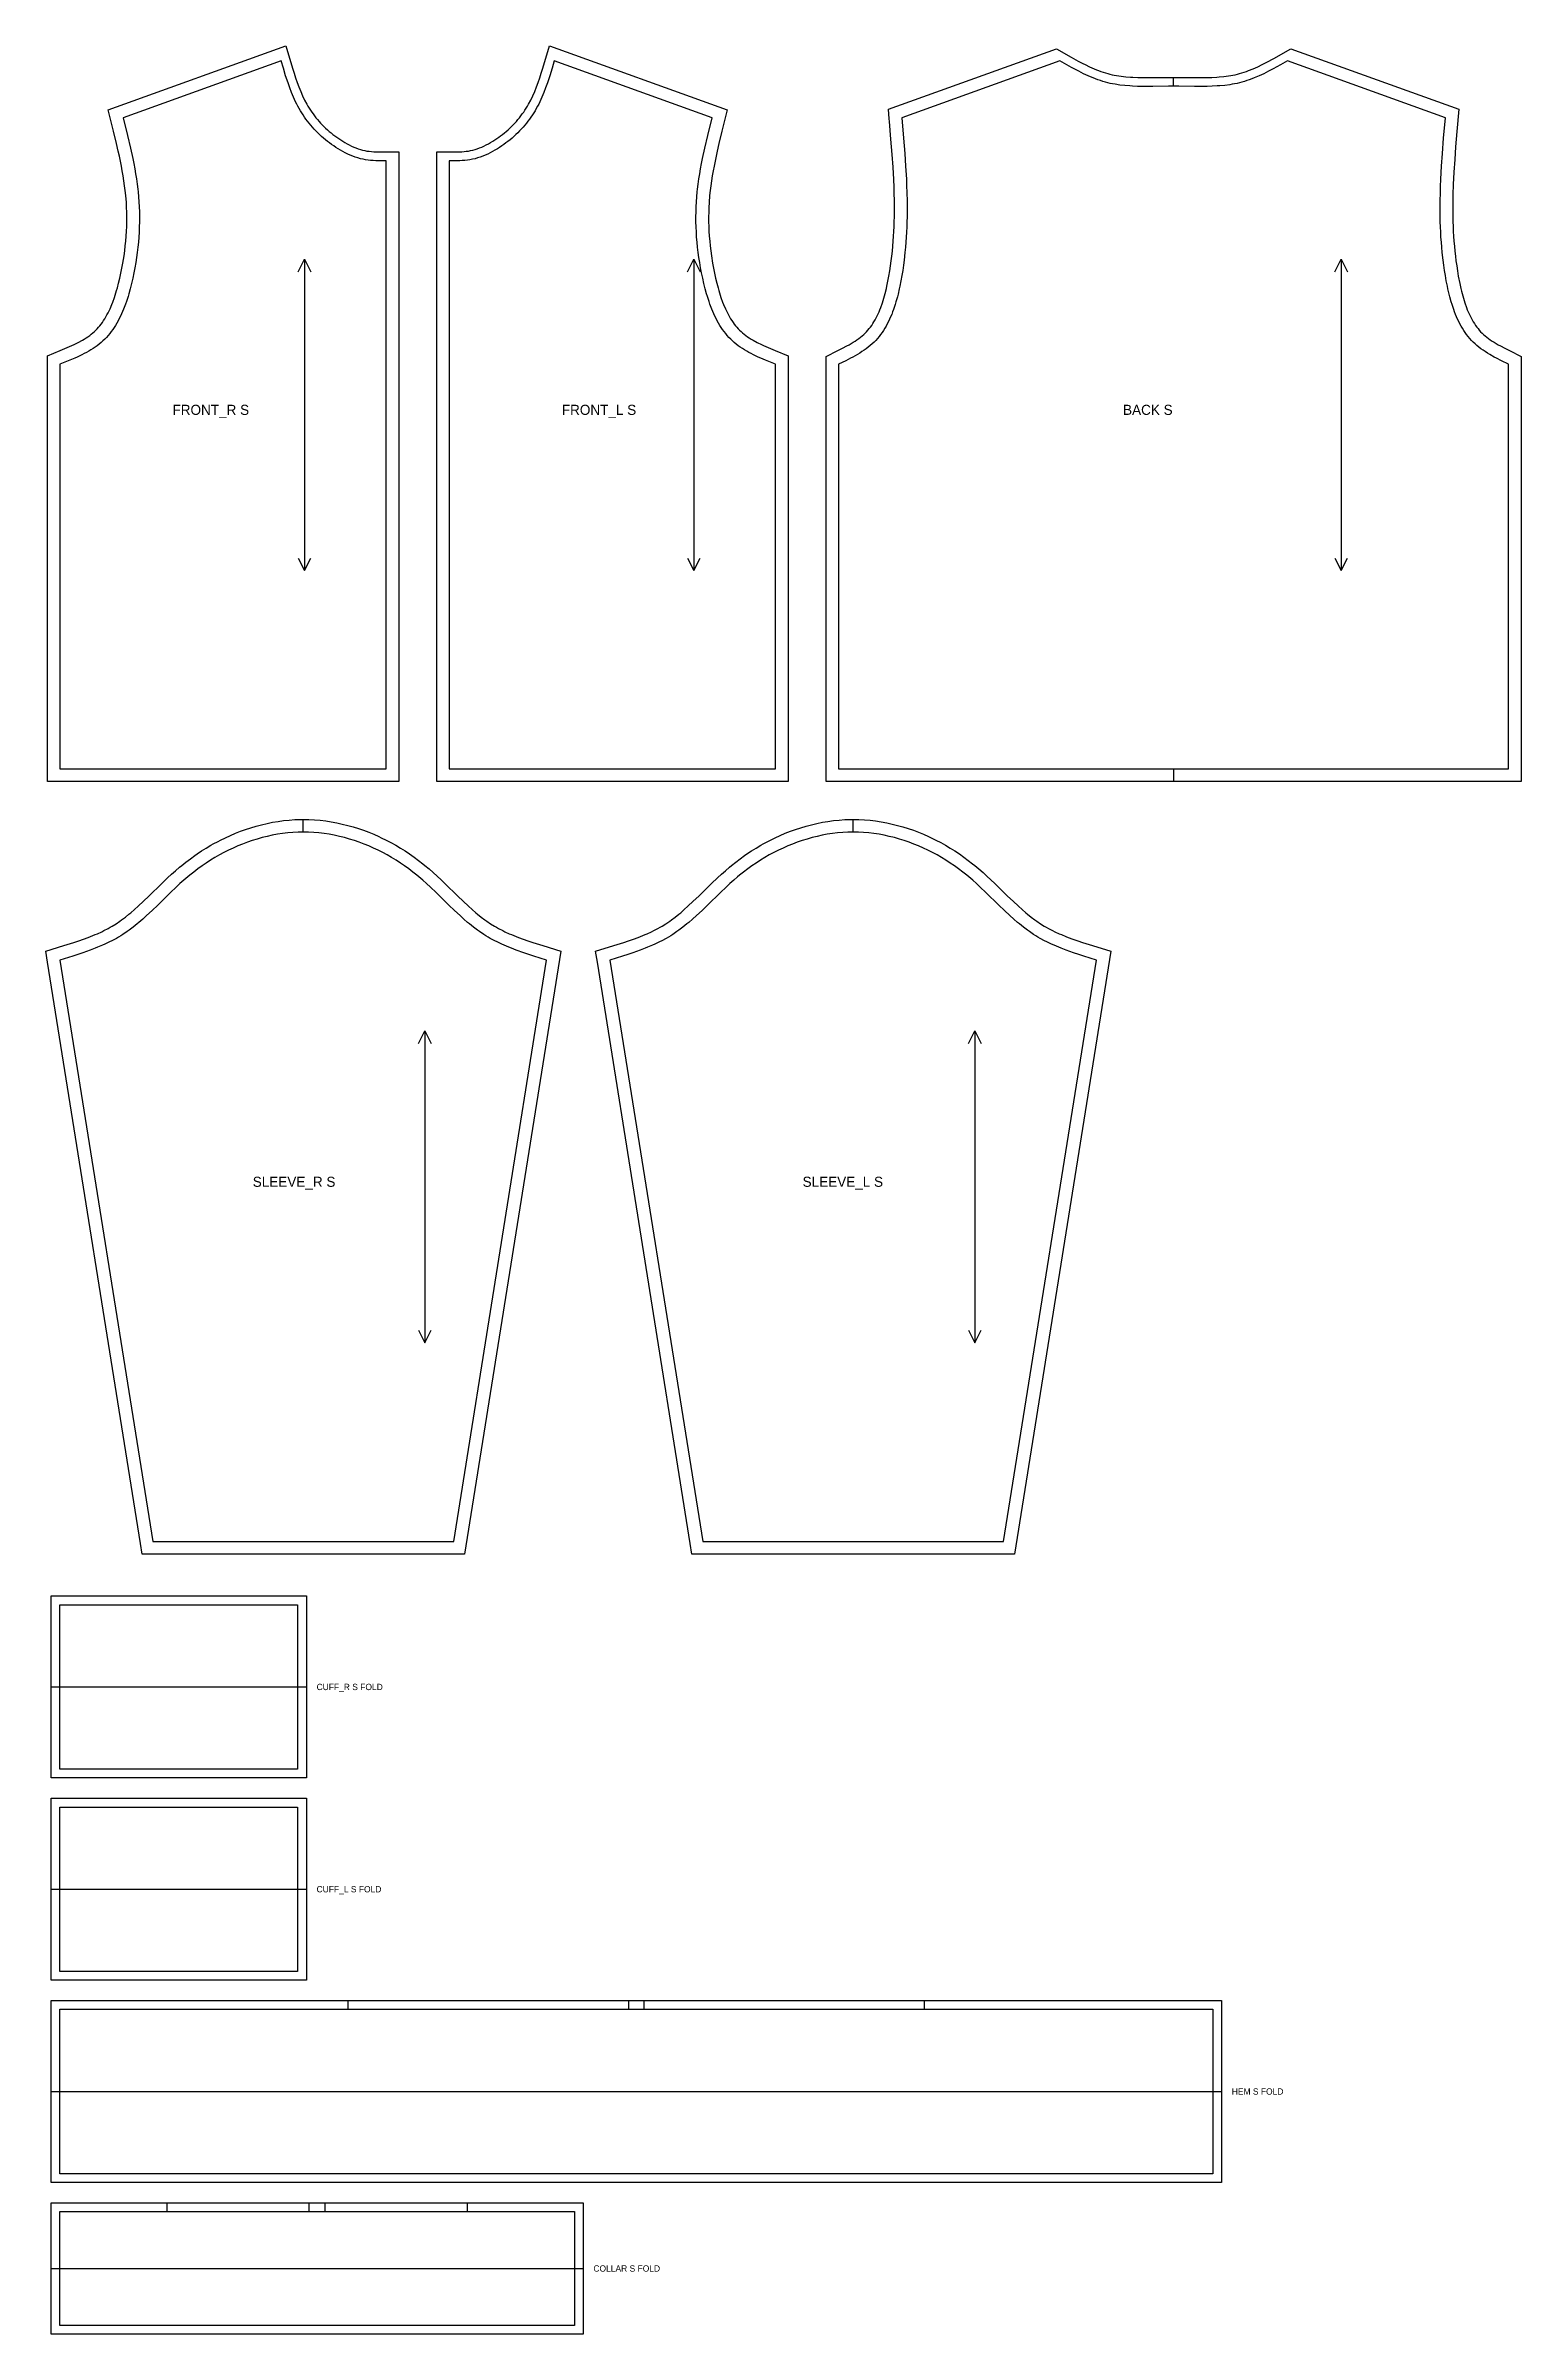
# Model space of a CAD drawing. Extents: x 24 to 1191, y 28 to 1838.
import ezdxf

# ---------------------------------------------------------------- set-up
doc = ezdxf.new("R2010")
doc.units = 0
for name, color, linetype in [('CUT', 7, 'CONTINUOUS'), ('FOLD', 6, 'CONTINUOUS'), ('GRAIN', 3, 'CONTINUOUS'), ('NOTCH', 1, 'CONTINUOUS'), ('SEW', 5, 'CONTINUOUS'), ('TEXT', 2, 'CONTINUOUS')]:
    doc.layers.add(name, color=color, linetype=linetype)

msp = doc.modelspace()

# ---------------------------------------------------------------- linework, layer by layer
at = {"layer": 'CUT'}
for points in [[(292.994, 1754.2), (303, 1754.208), (303, 1256.2), (25, 1256.2), (25, 1592.934), (35.123, 1597.046), (40.77, 1599.414), (44.383, 1601.021), (46.135, 1601.84), (49.516, 1603.519), (52.714, 1605.265), (54.239, 1606.167), (55.71, 1607.091), (57.126, 1608.036), (58.486, 1609.006), (59.789, 1610.001), (61.033, 1611.023), (62.22, 1612.076), (63.359, 1613.168), (64.463, 1614.312), (65.535, 1615.509), (66.576, 1616.758), (67.586, 1618.059), (68.566, 1619.411), (69.516, 1620.813), (70.436, 1622.263), (71.327, 1623.76), (72.189, 1625.302), (73.022, 1626.888), (73.826, 1628.516), (74.602, 1630.183), (76.07, 1633.629), (76.763, 1635.402), (78.07, 1639.041), (78.685, 1640.9), (79.842, 1644.69), (80.386, 1646.615), (81.407, 1650.513), (82.346, 1654.461), (83.21, 1658.439), (83.996, 1662.377), (84.711, 1666.298), (85.648, 1672.148), (86.182, 1676.027), (86.644, 1679.891), (87.033, 1683.741), (87.349, 1687.578), (87.592, 1691.403), (87.761, 1695.217), (87.856, 1699.021), (87.877, 1702.816), (87.824, 1706.603), (87.696, 1710.383), (87.492, 1714.157), (87.044, 1719.809), (86.642, 1723.657), (86.164, 1727.514), (85.615, 1731.384), (84.999, 1735.266), (84.322, 1739.159), (83.588, 1743.065), (82.803, 1746.983), (81.971, 1750.914), (81.099, 1754.856), (79.725, 1760.792), (77.305, 1770.747), (73.099, 1787.544), (213.757, 1838.181), (219.024, 1820.444), (220.205, 1816.638), (221.424, 1812.887), (222.693, 1809.199), (224.028, 1805.581), (225.441, 1802.043), (226.947, 1798.591), (228.557, 1795.232), (230.285, 1791.973), (231.197, 1790.382), (232.144, 1788.818), (233.137, 1787.263), (234.171, 1785.73), (235.244, 1784.219), (236.357, 1782.729), (237.508, 1781.263), (238.695, 1779.821), (239.919, 1778.404), (241.178, 1777.012), (242.472, 1775.647), (243.798, 1774.31), (245.157, 1773.001), (246.548, 1771.721), (247.969, 1770.471), (249.419, 1769.252), (250.897, 1768.065), (252.403, 1766.911), (253.935, 1765.79), (255.492, 1764.704), (257.073, 1763.652), (258.672, 1762.639), (260.391, 1761.607), (262.118, 1760.629), (263.855, 1759.71), (265.6, 1758.852), (267.35, 1758.061), (269.105, 1757.342), (270.861, 1756.697), (272.619, 1756.13), (274.375, 1755.645), (276.143, 1755.243), (277.83, 1754.939), (279.569, 1754.697), (281.357, 1754.513), (283.191, 1754.379), (286.993, 1754.233), (290.957, 1754.198)], [(333, 1747.2), (333, 1754.208), (345.043, 1754.198), (349.007, 1754.233), (352.809, 1754.379), (354.643, 1754.513), (356.431, 1754.697), (358.17, 1754.939), (359.857, 1755.243), (361.625, 1755.645), (363.381, 1756.13), (365.139, 1756.697), (366.895, 1757.342), (368.65, 1758.061), (370.4, 1758.852), (372.145, 1759.71), (373.882, 1760.629), (375.609, 1761.607), (377.328, 1762.639), (378.927, 1763.652), (380.508, 1764.704), (382.065, 1765.79), (383.597, 1766.911), (385.103, 1768.065), (386.581, 1769.252), (388.031, 1770.471), (389.452, 1771.721), (390.843, 1773.001), (392.202, 1774.31), (393.528, 1775.647), (394.822, 1777.012), (396.081, 1778.404), (397.305, 1779.821), (398.492, 1781.263), (399.643, 1782.729), (400.756, 1784.219), (401.829, 1785.73), (402.863, 1787.263), (403.856, 1788.818), (404.803, 1790.382), (405.715, 1791.973), (407.443, 1795.232), (409.053, 1798.591), (410.559, 1802.043), (411.972, 1805.581), (413.307, 1809.199), (414.576, 1812.887), (415.795, 1816.638), (416.976, 1820.444), (422.243, 1838.181), (562.901, 1787.544), (558.695, 1770.747), (556.275, 1760.792), (554.901, 1754.856), (554.029, 1750.914), (553.197, 1746.983), (552.412, 1743.065), (551.678, 1739.159), (551.001, 1735.266), (550.385, 1731.384), (549.836, 1727.514), (549.358, 1723.657), (548.956, 1719.809), (548.508, 1714.157), (548.304, 1710.383), (548.176, 1706.603), (548.123, 1702.816), (548.144, 1699.021), (548.239, 1695.217), (548.408, 1691.403), (548.651, 1687.578), (548.967, 1683.741), (549.356, 1679.891), (549.818, 1676.027), (550.352, 1672.148), (551.289, 1666.298), (552.004, 1662.377), (552.79, 1658.439), (553.654, 1654.461), (554.593, 1650.513), (555.614, 1646.615), (556.158, 1644.69), (557.315, 1640.9), (557.93, 1639.041), (559.237, 1635.402), (559.93, 1633.629), (561.398, 1630.183), (562.174, 1628.516), (562.978, 1626.888), (563.811, 1625.302), (564.673, 1623.76), (565.564, 1622.263), (566.484, 1620.813), (567.434, 1619.411), (568.414, 1618.059), (569.424, 1616.758), (570.465, 1615.509), (571.537, 1614.312), (572.641, 1613.168), (573.78, 1612.076), (574.967, 1611.023), (576.211, 1610.001), (577.514, 1609.006), (578.874, 1608.036), (580.29, 1607.091), (581.761, 1606.167), (583.286, 1605.265), (586.484, 1603.519), (589.865, 1601.84), (591.617, 1601.021), (595.23, 1599.414), (600.877, 1597.046), (611, 1592.934), (611, 1256.2), (333, 1256.2), (333, 1266.2)], [(691.037, 1780.342), (690.377, 1788.004), (823.235, 1835.833), (834.994, 1829.144), (840.467, 1826.125), (844.091, 1824.214), (845.897, 1823.297), (849.5, 1821.555), (851.297, 1820.734), (854.885, 1819.206), (856.677, 1818.504), (858.468, 1817.845), (860.258, 1817.233), (862.048, 1816.668), (863.844, 1816.153), (865.568, 1815.707), (867.312, 1815.302), (869.074, 1814.937), (872.654, 1814.32), (874.471, 1814.063), (878.157, 1813.647), (881.911, 1813.348), (883.812, 1813.237), (887.661, 1813.082), (891.568, 1813.005), (895.529, 1812.988), (899.539, 1813.015), (911.83, 1813.179), (916, 1813.2), (920.17, 1813.179), (932.461, 1813.015), (936.471, 1812.988), (942.393, 1813.035), (946.271, 1813.149), (950.089, 1813.348), (951.974, 1813.484), (955.695, 1813.84), (959.346, 1814.32), (961.145, 1814.61), (962.926, 1814.937), (964.688, 1815.302), (966.432, 1815.707), (968.156, 1816.153), (969.952, 1816.668), (971.742, 1817.233), (973.532, 1817.845), (975.323, 1818.504), (978.908, 1819.951), (982.5, 1821.555), (986.103, 1823.297), (989.719, 1825.157), (995.176, 1828.121), (1008.765, 1835.833), (1141.623, 1788.004), (1140.1, 1770.249), (1139.114, 1758.188), (1138.376, 1748.188), (1137.747, 1738.241), (1137.261, 1728.354), (1136.997, 1720.492), (1136.882, 1714.637), (1136.849, 1710.746), (1136.896, 1702.981), (1136.981, 1699.104), (1137.108, 1695.228), (1137.281, 1691.351), (1137.501, 1687.471), (1137.77, 1683.586), (1138.09, 1679.694), (1138.464, 1675.793), (1138.893, 1671.88), (1139.379, 1667.953), (1139.925, 1664.011), (1140.533, 1660.051), (1141.208, 1656.054), (1142.355, 1650.055), (1143.219, 1646.107), (1143.684, 1644.157), (1144.685, 1640.313), (1145.223, 1638.425), (1146.38, 1634.728), (1147.648, 1631.152), (1148.325, 1629.416), (1149.032, 1627.717), (1149.77, 1626.058), (1150.538, 1624.44), (1151.338, 1622.865), (1152.169, 1621.336), (1153.032, 1619.854), (1153.927, 1618.42), (1154.854, 1617.036), (1155.815, 1615.703), (1156.81, 1614.421), (1157.838, 1613.191), (1158.902, 1612.014), (1160.003, 1610.888), (1161.175, 1609.784), (1162.41, 1608.708), (1163.711, 1607.653), (1165.076, 1606.62), (1166.504, 1605.606), (1167.991, 1604.609), (1169.536, 1603.627), (1172.783, 1601.706), (1174.479, 1600.761), (1177.998, 1598.893), (1181.659, 1597.035), (1191, 1592.411), (1191, 1256.2), (641, 1256.2), (641, 1592.411), (650.341, 1597.035), (654.002, 1598.893), (657.521, 1600.761), (659.217, 1601.706), (662.464, 1603.627), (664.009, 1604.609), (665.496, 1605.606), (666.924, 1606.62), (668.289, 1607.653), (669.59, 1608.708), (670.825, 1609.784), (671.997, 1610.888), (673.098, 1612.014), (674.162, 1613.191), (675.19, 1614.421), (676.185, 1615.703), (677.146, 1617.036), (678.073, 1618.42), (678.968, 1619.854), (679.831, 1621.336), (680.662, 1622.865), (681.462, 1624.44), (682.23, 1626.058), (682.968, 1627.717), (683.675, 1629.416), (684.352, 1631.152), (685.62, 1634.728), (686.212, 1636.562), (687.315, 1640.313), (687.828, 1642.224), (688.781, 1646.107), (689.224, 1648.074), (690.046, 1652.046), (690.792, 1656.054), (691.467, 1660.051), (692.075, 1664.011), (692.621, 1667.953), (693.107, 1671.88), (693.536, 1675.793), (693.91, 1679.694), (694.23, 1683.586), (694.499, 1687.471), (694.719, 1691.351), (694.892, 1695.228), (695.019, 1699.104), (695.104, 1702.981), (695.147, 1706.861), (695.118, 1714.637), (694.949, 1722.453), (694.816, 1726.384), (694.564, 1732.301), (694.017, 1742.213), (693.34, 1752.182), (692.403, 1764.211), (691.211, 1778.321)], [(25.125, 1113.422), (23.752, 1122.019), (38.107, 1126.413), (45.997, 1128.912), (49.861, 1130.201), (53.66, 1131.529), (57.388, 1132.906), (59.222, 1133.617), (62.828, 1135.087), (64.598, 1135.848), (68.067, 1137.431), (69.765, 1138.254), (73.082, 1139.968), (74.701, 1140.862), (76.293, 1141.781), (79.359, 1143.68), (82.326, 1145.684), (83.796, 1146.736), (86.711, 1148.933), (89.6, 1151.248), (91.037, 1152.446), (93.899, 1154.919), (96.751, 1157.485), (101.025, 1161.483), (105.317, 1165.625), (115.548, 1175.624), (120.094, 1179.952), (123.202, 1182.82), (126.384, 1185.657), (129.647, 1188.451), (131.312, 1189.827), (134.693, 1192.518), (138.138, 1195.126), (141.646, 1197.647), (143.423, 1198.875), (147.022, 1201.263), (150.681, 1203.559), (154.397, 1205.761), (156.276, 1206.826), (160.076, 1208.881), (161.996, 1209.871), (165.876, 1211.774), (169.807, 1213.573), (173.788, 1215.265), (177.817, 1216.847), (181.893, 1218.317), (186.014, 1219.672), (190.246, 1220.928), (194.52, 1222.06), (198.832, 1223.064), (203.176, 1223.935), (207.551, 1224.671), (211.951, 1225.267), (216.374, 1225.72), (220.815, 1226.026), (225.269, 1226.18), (227.5, 1226.2), (231.96, 1226.122), (236.408, 1225.891), (240.84, 1225.512), (245.252, 1224.987), (249.64, 1224.32), (254, 1223.516), (258.329, 1222.578), (262.622, 1221.51), (266.876, 1220.315), (271.053, 1219.009), (275.151, 1217.596), (279.203, 1216.07), (283.209, 1214.433), (287.165, 1212.687), (289.124, 1211.774), (293.004, 1209.871), (296.831, 1207.866), (300.603, 1205.761), (304.319, 1203.559), (307.978, 1201.263), (311.577, 1198.875), (315.116, 1196.397), (318.593, 1193.832), (322.006, 1191.183), (323.688, 1189.827), (326.995, 1187.061), (330.217, 1184.243), (333.36, 1181.389), (336.436, 1178.511), (339.452, 1175.624), (349.683, 1165.625), (353.975, 1161.483), (358.249, 1157.485), (361.101, 1154.919), (363.963, 1152.446), (365.4, 1151.248), (368.289, 1148.933), (371.204, 1146.736), (372.674, 1145.684), (375.641, 1143.68), (378.707, 1141.781), (380.299, 1140.862), (381.918, 1139.968), (385.235, 1138.254), (386.933, 1137.431), (390.402, 1135.848), (392.172, 1135.087), (395.778, 1133.617), (397.612, 1132.906), (401.34, 1131.529), (405.139, 1130.201), (409.003, 1128.912), (416.893, 1126.413), (431.248, 1122.019), (355.029, 645), (99.971, 645), (98.625, 653.422)], [(460.125, 1113.422), (458.752, 1122.019), (473.107, 1126.413), (480.997, 1128.912), (484.861, 1130.201), (488.66, 1131.529), (492.388, 1132.906), (494.222, 1133.617), (497.828, 1135.087), (499.598, 1135.848), (503.067, 1137.431), (504.765, 1138.254), (508.082, 1139.968), (509.701, 1140.862), (511.293, 1141.781), (514.359, 1143.68), (517.326, 1145.684), (518.796, 1146.736), (521.711, 1148.933), (524.6, 1151.248), (526.037, 1152.446), (528.899, 1154.919), (531.751, 1157.485), (536.025, 1161.483), (540.317, 1165.625), (550.548, 1175.624), (555.094, 1179.952), (558.202, 1182.82), (561.384, 1185.657), (564.647, 1188.451), (566.312, 1189.827), (569.693, 1192.518), (573.138, 1195.126), (576.646, 1197.647), (578.423, 1198.875), (582.022, 1201.263), (585.681, 1203.559), (589.397, 1205.761), (591.276, 1206.826), (595.076, 1208.881), (596.996, 1209.871), (600.876, 1211.774), (604.807, 1213.573), (608.788, 1215.265), (612.817, 1216.847), (616.893, 1218.317), (621.014, 1219.672), (625.246, 1220.928), (629.52, 1222.06), (633.832, 1223.064), (638.176, 1223.935), (642.551, 1224.671), (646.951, 1225.267), (651.374, 1225.72), (655.815, 1226.026), (660.269, 1226.18), (662.5, 1226.2), (666.96, 1226.122), (671.408, 1225.891), (675.84, 1225.512), (680.252, 1224.987), (684.64, 1224.32), (689, 1223.516), (693.329, 1222.578), (697.622, 1221.51), (701.876, 1220.315), (706.053, 1219.009), (710.151, 1217.596), (714.203, 1216.07), (718.209, 1214.433), (722.165, 1212.687), (724.124, 1211.774), (728.004, 1209.871), (731.831, 1207.866), (735.603, 1205.761), (739.319, 1203.559), (742.978, 1201.263), (746.577, 1198.875), (750.116, 1196.397), (753.593, 1193.832), (757.006, 1191.183), (758.688, 1189.827), (761.995, 1187.061), (765.217, 1184.243), (768.36, 1181.389), (771.436, 1178.511), (774.452, 1175.624), (784.683, 1165.625), (788.975, 1161.483), (793.249, 1157.485), (796.101, 1154.919), (798.963, 1152.446), (800.4, 1151.248), (803.289, 1148.933), (806.204, 1146.736), (807.674, 1145.684), (810.641, 1143.68), (813.707, 1141.781), (815.299, 1140.862), (816.918, 1139.968), (820.235, 1138.254), (821.933, 1137.431), (825.402, 1135.848), (827.172, 1135.087), (830.778, 1133.617), (832.612, 1132.906), (836.34, 1131.529), (840.139, 1130.201), (844.003, 1128.912), (851.893, 1126.413), (866.248, 1122.019), (790.029, 645), (534.971, 645), (533.625, 653.422)], [(28, 612), (230, 612), (230, 468), (28, 468)], [(28, 452), (230, 452), (230, 308), (28, 308)], [(28, 292), (954, 292), (954, 148), (28, 148)], [(28, 132), (449, 132), (449, 28), (28, 28)]]:
    msp.add_lwpolyline(points, close=True, dxfattribs=at)
at = {"layer": 'FOLD'}
for points in [[(28, 540), (230, 540)], [(28, 380), (230, 380)], [(28, 220), (954, 220)], [(28, 80), (449, 80)]]:
    msp.add_lwpolyline(points, dxfattribs=at)
at = {"layer": 'GRAIN'}
for points in [[(223.5, 1659.4), (228.5, 1669.4), (233.5, 1659.4)], [(228.5, 1669.4), (228.5, 1423)], [(531.5, 1659.4), (536.5, 1669.4), (541.5, 1659.4)], [(536.5, 1669.4), (536.5, 1423)], [(1043.5, 1659.4), (1048.5, 1669.4), (1053.5, 1659.4)], [(1048.5, 1669.4), (1048.5, 1423)], [(223.5, 1433), (228.5, 1423), (233.5, 1433)], [(531.5, 1433), (536.5, 1423), (541.5, 1433)], [(1043.5, 1433), (1048.5, 1423), (1053.5, 1433)], [(318.75, 1049.064), (323.75, 1059.064), (328.75, 1049.064)], [(323.75, 1059.064), (323.75, 812.136)], [(753.75, 1049.064), (758.75, 1059.064), (763.75, 1049.064)], [(758.75, 1059.064), (758.75, 812.136)], [(318.75, 822.136), (323.75, 812.136), (328.75, 822.136)], [(753.75, 822.136), (758.75, 812.136), (763.75, 822.136)]]:
    msp.add_lwpolyline(points, dxfattribs=at)
at = {"layer": 'NOTCH'}
for points in [[(916, 1806.2), (916, 1813.2)], [(916, 1266.2), (916, 1256.2)], [(227.5, 1216.2), (227.5, 1226.2)], [(662.5, 1216.2), (662.5, 1226.2)], [(263, 285), (263, 292)], [(484.981, 285), (484.981, 292)], [(497.019, 285), (497.019, 292)], [(719, 285), (719, 292)], [(119.737, 125), (119.737, 132)], [(232.191, 125), (232.191, 132)], [(244.809, 125), (244.809, 132)], [(357.263, 125), (357.263, 132)]]:
    msp.add_lwpolyline(points, dxfattribs=at)
at = {"layer": 'SEW'}
for points in [[(293, 1747.2), (288.893, 1747.207), (284.802, 1747.293), (282.767, 1747.392), (280.741, 1747.54), (278.727, 1747.748), (276.726, 1748.027), (274.74, 1748.385), (272.667, 1748.857), (270.614, 1749.423), (268.581, 1750.079), (266.57, 1750.817), (264.581, 1751.633), (262.615, 1752.52), (260.673, 1753.475), (258.756, 1754.49), (256.865, 1755.56), (255, 1756.68), (253.262, 1757.78), (251.55, 1758.919), (249.864, 1760.095), (248.206, 1761.309), (246.576, 1762.558), (244.975, 1763.844), (243.405, 1765.164), (241.866, 1766.517), (240.359, 1767.904), (238.885, 1769.324), (237.446, 1770.775), (236.042, 1772.256), (234.674, 1773.768), (233.344, 1775.308), (232.052, 1776.877), (230.799, 1778.474), (229.586, 1780.097), (228.415, 1781.746), (227.286, 1783.421), (226.2, 1785.12), (225.166, 1786.828), (224.174, 1788.559), (223.221, 1790.31), (222.306, 1792.082), (221.426, 1793.873), (219.765, 1797.507), (218.224, 1801.205), (216.784, 1804.957), (215.432, 1808.756), (213.533, 1814.523), (211.74, 1820.347), (210, 1826.2), (85, 1781.2), (88.492, 1767.119), (90.854, 1757.057), (92.597, 1749.002), (93.404, 1744.972), (94.162, 1740.941), (94.863, 1736.908), (95.503, 1732.872), (96.077, 1728.834), (96.577, 1724.793), (96.799, 1722.772), (97.177, 1718.766), (97.471, 1714.796), (97.686, 1710.822), (97.821, 1706.843), (97.877, 1702.858), (97.855, 1698.868), (97.755, 1694.87), (97.577, 1690.865), (97.323, 1686.851), (96.991, 1682.828), (96.584, 1678.795), (96.1, 1674.751), (95.542, 1670.695), (94.908, 1666.628), (94.2, 1662.547), (93.419, 1658.453), (92.559, 1654.324), (91.614, 1650.168), (90.581, 1646.023), (89.447, 1641.906), (88.84, 1639.864), (87.538, 1635.821), (86.841, 1633.826), (85.347, 1629.897), (84.549, 1627.968), (83.715, 1626.065), (82.843, 1624.191), (81.932, 1622.348), (80.981, 1620.538), (79.989, 1618.763), (78.955, 1617.025), (77.877, 1615.327), (76.753, 1613.67), (75.584, 1612.057), (74.367, 1610.49), (73.102, 1608.971), (71.786, 1607.503), (70.419, 1606.087), (69, 1604.725), (67.525, 1603.417), (66, 1602.164), (64.426, 1600.961), (62.807, 1599.806), (61.145, 1598.697), (59.443, 1597.629), (57.705, 1596.6), (55.932, 1595.607), (54.129, 1594.647), (52.297, 1593.717), (48.559, 1591.934), (46.659, 1591.076), (42.81, 1589.411), (35, 1586.2), (35, 1266.2), (293, 1266.2)], [(343, 1747.2), (343, 1266.2), (601, 1266.2), (601, 1586.2), (593.19, 1589.411), (589.341, 1591.076), (587.441, 1591.934), (583.703, 1593.717), (581.871, 1594.647), (580.068, 1595.607), (578.295, 1596.6), (576.557, 1597.629), (574.855, 1598.697), (573.193, 1599.806), (571.574, 1600.961), (570, 1602.164), (568.475, 1603.417), (567, 1604.725), (565.581, 1606.087), (564.214, 1607.503), (562.898, 1608.971), (561.633, 1610.49), (560.416, 1612.057), (559.247, 1613.67), (558.123, 1615.327), (557.045, 1617.025), (556.011, 1618.763), (555.019, 1620.538), (554.068, 1622.348), (553.157, 1624.191), (552.285, 1626.065), (551.451, 1627.968), (550.653, 1629.897), (549.159, 1633.826), (548.462, 1635.821), (547.16, 1639.864), (546.553, 1641.906), (545.419, 1646.023), (544.386, 1650.168), (543.441, 1654.324), (542.581, 1658.453), (541.8, 1662.547), (541.092, 1666.628), (540.458, 1670.695), (539.9, 1674.751), (539.416, 1678.795), (539.009, 1682.828), (538.677, 1686.851), (538.423, 1690.865), (538.245, 1694.87), (538.145, 1698.868), (538.123, 1702.858), (538.179, 1706.843), (538.314, 1710.822), (538.529, 1714.796), (538.823, 1718.766), (539.201, 1722.772), (539.423, 1724.793), (539.923, 1728.834), (540.497, 1732.872), (541.137, 1736.908), (541.838, 1740.941), (542.596, 1744.972), (543.403, 1749.002), (545.146, 1757.057), (547.508, 1767.119), (551, 1781.2), (426, 1826.2), (424.26, 1820.347), (422.467, 1814.523), (420.568, 1808.756), (419.216, 1804.957), (417.776, 1801.205), (416.235, 1797.507), (414.574, 1793.873), (413.694, 1792.082), (412.779, 1790.31), (411.826, 1788.559), (410.834, 1786.828), (409.8, 1785.12), (408.714, 1783.421), (407.585, 1781.746), (406.414, 1780.097), (405.201, 1778.474), (403.948, 1776.877), (402.656, 1775.308), (401.326, 1773.768), (399.958, 1772.256), (398.554, 1770.775), (397.115, 1769.324), (395.641, 1767.904), (394.134, 1766.517), (392.595, 1765.164), (391.025, 1763.844), (389.424, 1762.558), (387.794, 1761.309), (386.136, 1760.095), (384.45, 1758.919), (382.738, 1757.78), (381, 1756.68), (379.135, 1755.56), (377.244, 1754.49), (375.327, 1753.475), (373.385, 1752.52), (371.419, 1751.633), (369.43, 1750.817), (367.419, 1750.079), (365.386, 1749.423), (363.333, 1748.857), (361.26, 1748.385), (359.274, 1748.027), (357.273, 1747.748), (355.259, 1747.54), (353.233, 1747.392), (351.198, 1747.293), (347.107, 1747.207)], [(701, 1781.2), (702.37, 1765.026), (703.314, 1752.911), (703.998, 1742.833), (704.553, 1732.778), (704.809, 1726.758), (704.944, 1722.751), (705.117, 1714.767), (705.147, 1706.8), (705.102, 1702.817), (705.016, 1698.832), (704.884, 1694.842), (704.706, 1690.847), (704.48, 1686.844), (704.202, 1682.831), (703.871, 1678.808), (703.484, 1674.771), (702.796, 1668.689), (702.261, 1664.612), (701.663, 1660.517), (701, 1656.4), (700.259, 1652.216), (699.437, 1648.027), (698.993, 1645.936), (698.028, 1641.772), (697.505, 1639.703), (696.37, 1635.603), (695.756, 1633.576), (694.425, 1629.581), (693.706, 1627.616), (692.949, 1625.677), (692.153, 1623.764), (691.316, 1621.882), (690.437, 1620.031), (689.514, 1618.214), (688.546, 1616.433), (687.532, 1614.69), (686.469, 1612.988), (685.357, 1611.328), (684.193, 1609.714), (682.977, 1608.147), (681.708, 1606.629), (680.382, 1605.163), (679, 1603.75), (677.54, 1602.375), (676.025, 1601.053), (674.457, 1599.782), (672.84, 1598.557), (671.178, 1597.376), (669.474, 1596.234), (667.734, 1595.128), (665.96, 1594.055), (662.325, 1591.991), (660.472, 1590.993), (656.713, 1589.047), (651, 1586.2), (651, 1266.2), (1181, 1266.2), (1181, 1586.2), (1175.287, 1589.047), (1171.528, 1590.993), (1169.675, 1591.991), (1166.04, 1594.055), (1164.266, 1595.128), (1162.526, 1596.234), (1160.822, 1597.376), (1159.16, 1598.557), (1157.543, 1599.782), (1155.975, 1601.053), (1154.46, 1602.375), (1153, 1603.75), (1151.618, 1605.163), (1150.292, 1606.629), (1149.023, 1608.147), (1147.807, 1609.714), (1146.643, 1611.328), (1145.531, 1612.988), (1144.468, 1614.69), (1143.454, 1616.433), (1142.486, 1618.214), (1141.563, 1620.031), (1140.684, 1621.882), (1139.847, 1623.764), (1139.051, 1625.677), (1138.294, 1627.616), (1137.575, 1629.581), (1136.244, 1633.576), (1135.63, 1635.603), (1134.495, 1639.703), (1133.972, 1641.772), (1133.007, 1645.936), (1132.563, 1648.027), (1131.741, 1652.216), (1131, 1656.4), (1130.337, 1660.517), (1129.739, 1664.612), (1129.204, 1668.689), (1128.516, 1674.771), (1128.129, 1678.808), (1127.798, 1682.831), (1127.52, 1686.844), (1127.294, 1690.847), (1127.116, 1694.842), (1126.984, 1698.832), (1126.898, 1702.817), (1126.853, 1706.8), (1126.883, 1714.767), (1127.056, 1722.751), (1127.191, 1726.758), (1127.447, 1732.778), (1128.002, 1742.833), (1128.686, 1752.911), (1129.63, 1765.026), (1131, 1781.2), (1006, 1826.2), (1000.435, 1823.042), (994.852, 1819.961), (991.11, 1817.989), (987.347, 1816.108), (983.557, 1814.343), (979.734, 1812.715), (977.809, 1811.96), (975.874, 1811.248), (973.928, 1810.582), (971.97, 1809.965), (970, 1809.4), (968.101, 1808.909), (966.19, 1808.465), (964.268, 1808.067), (962.336, 1807.712), (960.393, 1807.398), (956.48, 1806.884), (952.532, 1806.506), (950.546, 1806.363), (946.551, 1806.154), (942.531, 1806.036), (936.459, 1805.988), (932.388, 1806.016), (920.106, 1806.179), (916, 1806.2), (911.894, 1806.179), (899.612, 1806.016), (895.541, 1805.988), (891.488, 1806.005), (887.456, 1806.085), (883.448, 1806.246), (881.454, 1806.363), (877.49, 1806.679), (873.559, 1807.123), (869.664, 1807.712), (867.732, 1808.067), (865.81, 1808.465), (863.899, 1808.909), (862, 1809.4), (860.03, 1809.965), (858.072, 1810.582), (856.126, 1811.248), (854.191, 1811.96), (852.266, 1812.715), (850.35, 1813.51), (846.544, 1815.21), (844.653, 1816.108), (840.89, 1817.989), (835.284, 1820.975), (831.565, 1823.042), (826, 1826.2)], [(35, 1115), (108.5, 655), (346.5, 655), (420, 1115), (409.907, 1118.119), (405.896, 1119.407), (401.911, 1120.736), (396, 1122.831), (392.113, 1124.313), (390.189, 1125.083), (386.384, 1126.691), (384.505, 1127.532), (380.798, 1129.292), (378.972, 1130.215), (375.381, 1132.155), (373.617, 1133.174), (371.875, 1134.228), (370.205, 1135.286), (366.927, 1137.5), (365.317, 1138.652), (362.149, 1141.04), (359.043, 1143.528), (357.511, 1144.806), (354.484, 1147.422), (351.498, 1150.108), (347.078, 1154.241), (342.703, 1158.464), (332.507, 1168.429), (328.074, 1172.65), (325.075, 1175.416), (322.033, 1178.13), (318.938, 1180.78), (317.365, 1182.079), (314.175, 1184.619), (310.925, 1187.079), (307.619, 1189.456), (304.256, 1191.748), (300.84, 1193.953), (297.371, 1196.069), (293.851, 1198.093), (290.283, 1200.023), (286.666, 1201.858), (283.004, 1203.594), (279.298, 1205.229), (275.548, 1206.762), (271.758, 1208.189), (267.929, 1209.509), (264.029, 1210.729), (260.062, 1211.843), (256.062, 1212.839), (252.034, 1213.711), (247.981, 1214.459), (243.909, 1215.077), (239.821, 1215.564), (235.721, 1215.915), (231.612, 1216.128), (227.5, 1216.2), (223.388, 1216.128), (219.279, 1215.915), (215.179, 1215.564), (211.091, 1215.077), (207.019, 1214.459), (202.966, 1213.711), (198.938, 1212.839), (194.938, 1211.843), (190.971, 1210.729), (187.071, 1209.509), (183.242, 1208.189), (179.452, 1206.762), (175.702, 1205.229), (171.996, 1203.594), (168.334, 1201.858), (164.717, 1200.023), (161.149, 1198.093), (157.629, 1196.069), (154.16, 1193.953), (150.744, 1191.748), (147.381, 1189.456), (144.075, 1187.079), (140.825, 1184.619), (137.635, 1182.079), (136.063, 1180.78), (132.967, 1178.13), (129.925, 1175.416), (126.926, 1172.65), (122.493, 1168.429), (112.297, 1158.464), (107.922, 1154.241), (103.502, 1150.108), (100.516, 1147.422), (97.489, 1144.806), (95.957, 1143.528), (92.851, 1141.04), (89.683, 1138.652), (88.073, 1137.5), (84.795, 1135.286), (83.125, 1134.228), (81.383, 1133.174), (79.619, 1132.155), (76.028, 1130.215), (74.202, 1129.292), (70.495, 1127.532), (68.616, 1126.691), (64.811, 1125.083), (62.887, 1124.313), (59, 1122.831), (53.089, 1120.736), (49.104, 1119.407), (45.093, 1118.119)], [(470, 1115), (543.5, 655), (781.5, 655), (855, 1115), (844.907, 1118.119), (840.896, 1119.407), (836.911, 1120.736), (831, 1122.831), (827.113, 1124.313), (825.189, 1125.083), (821.384, 1126.691), (819.505, 1127.532), (815.798, 1129.292), (813.972, 1130.215), (810.381, 1132.155), (808.617, 1133.174), (806.875, 1134.228), (805.205, 1135.286), (801.927, 1137.5), (800.317, 1138.652), (797.149, 1141.04), (794.043, 1143.528), (792.511, 1144.806), (789.484, 1147.422), (786.498, 1150.108), (782.078, 1154.241), (777.703, 1158.464), (767.507, 1168.429), (763.074, 1172.65), (760.075, 1175.416), (757.033, 1178.13), (753.938, 1180.78), (752.365, 1182.079), (749.175, 1184.619), (745.925, 1187.079), (742.619, 1189.456), (739.256, 1191.748), (735.84, 1193.953), (732.371, 1196.069), (728.851, 1198.093), (725.283, 1200.023), (721.666, 1201.858), (718.004, 1203.594), (714.298, 1205.229), (710.548, 1206.762), (706.758, 1208.189), (702.929, 1209.509), (699.029, 1210.729), (695.062, 1211.843), (691.062, 1212.839), (687.034, 1213.711), (682.981, 1214.459), (678.909, 1215.077), (674.821, 1215.564), (670.721, 1215.915), (666.612, 1216.128), (662.5, 1216.2), (658.388, 1216.128), (654.279, 1215.915), (650.179, 1215.564), (646.091, 1215.077), (642.019, 1214.459), (637.966, 1213.711), (633.938, 1212.839), (629.938, 1211.843), (625.971, 1210.729), (622.071, 1209.509), (618.242, 1208.189), (614.452, 1206.762), (610.702, 1205.229), (606.996, 1203.594), (603.334, 1201.858), (599.717, 1200.023), (596.149, 1198.093), (592.629, 1196.069), (589.16, 1193.953), (585.744, 1191.748), (582.381, 1189.456), (579.075, 1187.079), (575.825, 1184.619), (572.635, 1182.079), (571.062, 1180.78), (567.967, 1178.13), (564.925, 1175.416), (561.926, 1172.65), (557.493, 1168.429), (547.297, 1158.464), (542.922, 1154.241), (538.502, 1150.108), (535.516, 1147.422), (532.489, 1144.806), (530.957, 1143.528), (527.851, 1141.04), (524.683, 1138.652), (523.073, 1137.5), (519.795, 1135.286), (518.125, 1134.228), (516.383, 1133.174), (514.619, 1132.155), (511.028, 1130.215), (509.202, 1129.292), (505.495, 1127.532), (503.616, 1126.691), (499.811, 1125.083), (497.887, 1124.313), (494, 1122.831), (488.089, 1120.736), (484.104, 1119.407), (480.093, 1118.119)], [(35, 605), (223, 605), (223, 475), (35, 475)], [(35, 445), (223, 445), (223, 315), (35, 315)], [(35, 285), (947, 285), (947, 155), (35, 155)], [(35, 125), (442, 125), (442, 35), (35, 35)]]:
    msp.add_lwpolyline(points, close=True, dxfattribs=at)

# ---------------------------------------------------------------- texts
at = {"layer": 'TEXT'}
for s, height, p in [('FRONT_R S', 8, (124, 1546.2)), ('FRONT_L S', 8, (432, 1546.2)), ('BACK S', 8, (876, 1546.2)), ('SLEEVE_R S', 8, (187.5, 935.6)), ('SLEEVE_L S', 8, (622.5, 935.6)), ('CUFF_R S FOLD', 5, (238, 537.5)), ('CUFF_L S FOLD', 5, (238, 377.5)), ('HEM S FOLD', 5, (962, 217.5)), ('COLLAR S FOLD', 5, (457, 77.5))]:
    msp.add_text(s, height=height, dxfattribs=at).set_placement(p)

doc.saveas('drawing.dxf')
